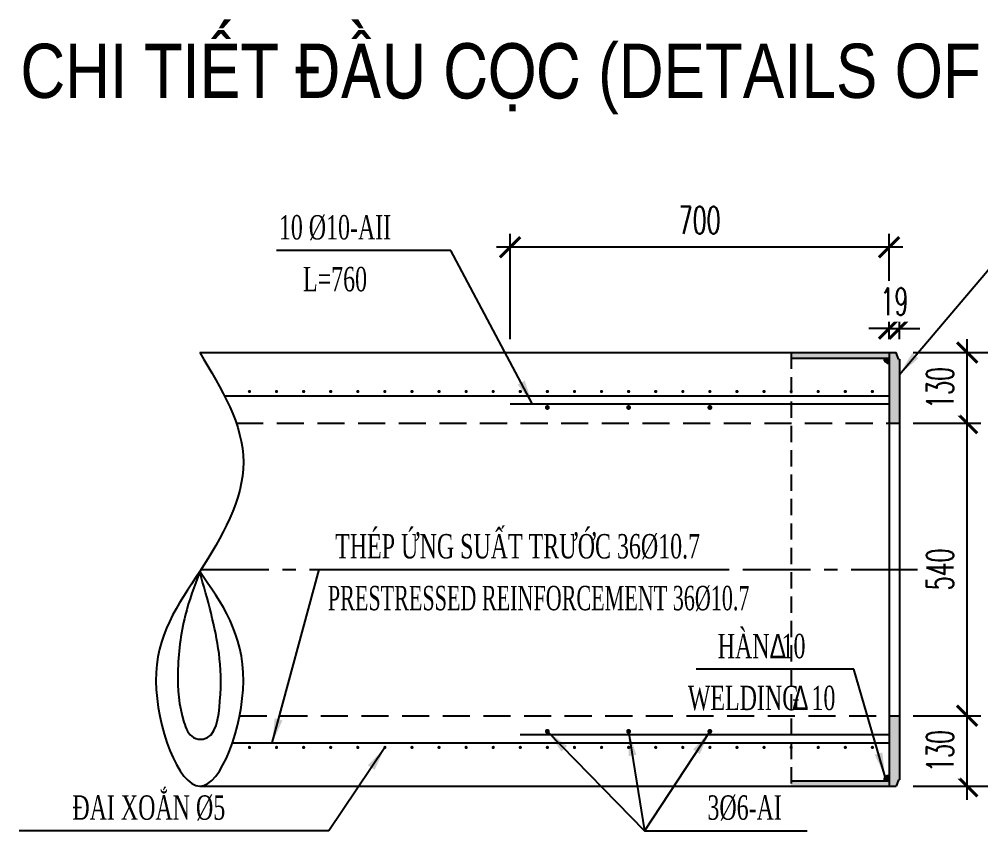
# Model space of a CAD drawing. Extents: x -687 to 808890, y -259 to 107959.
# Drawn here: x 768259 to 770034, y 73767 to 75264 of the extents above; entities that cross this region are included whole.
import ezdxf
from ezdxf.enums import TextEntityAlignment as Align

# ---------------------------------------------------------------- set-up
doc = ezdxf.new("R2010")
doc.units = 0
doc.header["$MEASUREMENT"] = 0
doc.header["$PDMODE"] = 3
doc.linetypes.add('CENTER', pattern=[2, 1.25, -0.25, 0.25, -0.25])
doc.linetypes.add('HIDDEN', pattern=[0.375, 0.25, -0.125])
doc.layers.get('0').update_dxf_attribs({"color": 3, "linetype": 'CONTINUOUS'})
doc.layers.get('DEFPOINTS').update_dxf_attribs({"linetype": 'CONTINUOUS'})
for name, color, linetype in [('Han', 7, 'CONTINUOUS'), ('Hatch', 5, 'CONTINUOUS'), ('Kich thuoc', 4, 'CONTINUOUS'), ('Net vang', 2, 'CONTINUOUS'), ('Text', 3, 'CONTINUOUS'), ('Thep chu', 1, 'CONTINUOUS'), ('Thep dai', 6, 'CONTINUOUS'), ('Tim', 8, 'CENTER')]:
    doc.layers.add(name, color=color, linetype=linetype)
doc.styles.add('Kichthuoc', font='romans.shx', dxfattribs={"width": 0.6})
doc.styles.get("Standard").update_dxf_attribs({"font": 'vntimeh.shx', "width": 0.65})
doc.styles.add('SYMBOL', font='greeks.shx', dxfattribs={"width": 0.8})
doc.styles.add('Ten', font='VHARIALN.TTF')
doc.dimstyles.new('Dim 250', dxfattribs={"dimscale": 250, "dimtxt": 0.2, "dimasz": 0.15, "dimexe": 0.1, "dimexo": 0.1, "dimgap": 0.1, "dimtad": 1, "dimdec": 0, "dimlfac": -1, "dimzin": 0, "dimdsep": 46, "dimtxsty": 'Kichthuoc', "dimblk": 'ARCHTICK', "dimcen": 0.1, "dimdle": 0.1, "dimclrd": 4, "dimclre": 4, "dimclrt": 3, "dimadec": 0, "dimazin": 0, "dimtfac": 1, "dimtdec": 0, "dimtix": 1, "dimtmove": 2, "dimatfit": 3, "dimfxl": 1, "dimtfill": 1, "dimtolj": 1, "dimtzin": 0, "dimarcsym": 0})
doc.dimstyles.new('Le 250', dxfattribs={"dimscale": 250, "dimtxt": 0.22, "dimasz": 0.18, "dimexe": 0.1, "dimexo": 0.2, "dimgap": 0.1, "dimtad": 1, "dimdec": 0, "dimzin": 0, "dimdsep": 46, "dimtxsty": 'Kichthuoc', "dimblk": 'ARCHTICK', "dimcen": 0, "dimdle": 0.1, "dimclrd": 2, "dimclre": 2, "dimclrt": 256, "dimadec": 0, "dimazin": 0, "dimtfac": 1, "dimtdec": 0, "dimtix": 1, "dimtmove": 2, "dimatfit": 3, "dimfxl": 1, "dimtolj": 1, "dimtzin": 0, "dimarcsym": 0})

# ---------------------------------------------------------------- blocks, each defined once
blk = doc.blocks.new('_ArchTick')
at = {"color": 0, "linetype": 'ByBlock', "const_width": 0.15}
blk.add_lwpolyline([(-0.5, -0.5), (0.5, 0.5)], dxfattribs=at)
blk = doc.blocks.new('*D158')
at = {"layer": 'DEFPOINTS', "color": 0}
for p in [(769165.4, 74843.6), (769165.4, 74649.2), (769865.4, 74649.2)]:
    blk.add_point(p, dxfattribs=at)
at = {"layer": 'Kich thuoc', "color": 4, "lineweight": -2}
for p, q in [((769165.4, 74674.2), (769165.4, 74868.6)), ((769865.4, 74674.2), (769865.4, 74868.6)), ((769890.4, 74843.6), (769140.4, 74843.6))]:
    blk.add_line(p, q, dxfattribs=at)
at = {"layer": 'Kich thuoc', "color": 4, "lineweight": -2, "xscale": 37.5, "yscale": 37.5, "zscale": 37.5, "rotation": 180}
blk.add_blockref('_ArchTick', (769165.4, 74843.6), dxfattribs=at)
at = {"layer": 'Kich thuoc', "color": 4, "lineweight": -2, "xscale": 37.5, "yscale": 37.5, "zscale": 37.5}
blk.add_blockref('_ArchTick', (769865.4, 74843.6), dxfattribs=at)
at = {"layer": 'Kich thuoc', "color": 3, "insert": (769515.4, 74893.6), "char_height": 50, "attachment_point": 5, "style": 'Kichthuoc', "bg_fill": 3, "box_fill_scale": 1.25, "bg_fill_color": 256, "bg_fill_true_color": 13158600, "bg_fill_transparency": 8319748}
blk.add_mtext('\\A1;700', dxfattribs=at)
blk = doc.blocks.new('*D159')
at = {"layer": 'DEFPOINTS', "color": 0}
for p in [(769884.4, 74693.6), (769865.4, 74649.2), (769884.4, 74649.2)]:
    blk.add_point(p, dxfattribs=at)
at = {"layer": 'Kich thuoc', "color": 4, "lineweight": -2}
for p, q in [((769865.4, 74674.2), (769865.4, 74718.6)), ((769884.4, 74674.2), (769884.4, 74718.6)), ((769865.4, 74693.6), (769827.9, 74693.6)), ((769865.4, 74693.6), (769884.4, 74693.6)), ((769884.4, 74693.6), (769921.9, 74693.6))]:
    blk.add_line(p, q, dxfattribs=at)
at = {"layer": 'Kich thuoc', "color": 4, "lineweight": -2, "xscale": 37.5, "yscale": 37.5, "zscale": 37.5}
blk.add_blockref('_ArchTick', (769865.4, 74693.6), dxfattribs=at)
at = {"layer": 'Kich thuoc', "color": 4, "lineweight": -2, "xscale": 37.5, "yscale": 37.5, "zscale": 37.5, "rotation": 180}
blk.add_blockref('_ArchTick', (769884.4, 74693.6), dxfattribs=at)
at = {"layer": 'Kich thuoc', "color": 3, "insert": (769874.9, 74743.6), "char_height": 50, "attachment_point": 5, "style": 'Kichthuoc', "bg_fill": 3, "box_fill_scale": 1.25, "bg_fill_color": 256, "bg_fill_true_color": 13158600, "bg_fill_transparency": 11732736}
blk.add_mtext('\\A1;19', dxfattribs=at)
blk = doc.blocks.new('*D160')
at = {"layer": 'DEFPOINTS', "color": 0}
for p in [(769884.4, 73979.2), (770009.4, 73979.2), (769884.4, 73849.2)]:
    blk.add_point(p, dxfattribs=at)
at = {"layer": 'Kich thuoc', "color": 4, "lineweight": -2}
for p, q in [((770009.4, 73824.2), (770009.4, 74004.2)), ((769909.4, 73979.2), (770034.4, 73979.2)), ((769909.4, 73849.2), (770034.4, 73849.2))]:
    blk.add_line(p, q, dxfattribs=at)
at = {"layer": 'Kich thuoc', "color": 4, "lineweight": -2, "xscale": 37.5, "yscale": 37.5, "zscale": 37.5}
for p, rotation in [((770009.4, 73979.2), 90), ((770009.4, 73849.2), 270)]:
    blk.add_blockref('_ArchTick', p, dxfattribs=dict(at, rotation=rotation))
at = {"layer": 'Kich thuoc', "color": 3, "insert": (769959.4, 73914.2), "char_height": 50, "attachment_point": 5, "rotation": 90, "style": 'Kichthuoc', "bg_fill": 3, "box_fill_scale": 1.25, "bg_fill_color": 256, "bg_fill_true_color": 13158600, "bg_fill_transparency": 11732736}
blk.add_mtext('\\A1;130', dxfattribs=at)
blk = doc.blocks.new('*D161')
at = {"layer": 'DEFPOINTS', "color": 0}
for p in [(769884.4, 74649.2), (769884.4, 73849.2), (770159.4, 73849.2)]:
    blk.add_point(p, dxfattribs=at)
at = {"layer": 'Kich thuoc', "color": 4, "lineweight": -2}
for p, q in [((770159.4, 74674.2), (770159.4, 73824.2)), ((769909.4, 74649.2), (770184.4, 74649.2)), ((769909.4, 73849.2), (770184.4, 73849.2))]:
    blk.add_line(p, q, dxfattribs=at)
at = {"layer": 'Kich thuoc', "color": 4, "lineweight": -2, "xscale": 37.5, "yscale": 37.5, "zscale": 37.5}
for p, rotation in [((770159.4, 74649.2), 90), ((770159.4, 73849.2), 270)]:
    blk.add_blockref('_ArchTick', p, dxfattribs=dict(at, rotation=rotation))
at = {"layer": 'Kich thuoc', "color": 3, "insert": (770109.4, 74249.2), "char_height": 50, "attachment_point": 5, "rotation": 90, "style": 'Kichthuoc', "bg_fill": 3, "box_fill_scale": 1.25, "bg_fill_color": 256, "bg_fill_true_color": 13158600, "bg_fill_transparency": 11732736}
blk.add_mtext('\\A1;800', dxfattribs=at)
blk = doc.blocks.new('*D162')
at = {"layer": 'DEFPOINTS', "color": 0}
for p in [(769884.4, 74519.2), (770009.4, 74519.2), (769884.4, 73979.2)]:
    blk.add_point(p, dxfattribs=at)
at = {"layer": 'Kich thuoc', "color": 4, "lineweight": -2}
for p, q in [((770009.4, 73954.2), (770009.4, 74544.2)), ((769909.4, 74519.2), (770034.4, 74519.2)), ((769909.4, 73979.2), (770034.4, 73979.2))]:
    blk.add_line(p, q, dxfattribs=at)
at = {"layer": 'Kich thuoc', "color": 4, "lineweight": -2, "xscale": 37.5, "yscale": 37.5, "zscale": 37.5}
for p, rotation in [((770009.4, 74519.2), 90), ((770009.4, 73979.2), 270)]:
    blk.add_blockref('_ArchTick', p, dxfattribs=dict(at, rotation=rotation))
at = {"layer": 'Kich thuoc', "color": 3, "insert": (769959.4, 74249.2), "char_height": 50, "attachment_point": 5, "rotation": 90, "style": 'Kichthuoc', "bg_fill": 3, "box_fill_scale": 1.25, "bg_fill_color": 256, "bg_fill_true_color": 13158600, "bg_fill_transparency": 11732736}
blk.add_mtext('\\A1;540', dxfattribs=at)
blk = doc.blocks.new('*D163')
at = {"layer": 'DEFPOINTS', "color": 0}
for p in [(769884.4, 74649.2), (770009.4, 74649.2), (769884.4, 74519.2)]:
    blk.add_point(p, dxfattribs=at)
at = {"layer": 'Kich thuoc', "color": 4, "lineweight": -2}
for p, q in [((770009.4, 74494.2), (770009.4, 74674.2)), ((769909.4, 74649.2), (770034.4, 74649.2)), ((769909.4, 74519.2), (770034.4, 74519.2))]:
    blk.add_line(p, q, dxfattribs=at)
at = {"layer": 'Kich thuoc', "color": 4, "lineweight": -2, "xscale": 37.5, "yscale": 37.5, "zscale": 37.5}
for p, rotation in [((770009.4, 74649.2), 90), ((770009.4, 74519.2), 270)]:
    blk.add_blockref('_ArchTick', p, dxfattribs=dict(at, rotation=rotation))
at = {"layer": 'Kich thuoc', "color": 3, "insert": (769959.4, 74584.2), "char_height": 50, "attachment_point": 5, "rotation": 90, "style": 'Kichthuoc', "bg_fill": 3, "box_fill_scale": 1.25, "bg_fill_color": 256, "bg_fill_true_color": 13158600, "bg_fill_transparency": 11732736}
blk.add_mtext('\\A1;130', dxfattribs=at)

msp = doc.modelspace()

# ---------------------------------------------------------------- hatches: boundary and pattern name
at = {"layer": 'Han'}
for points in [[(769865.4, 74639.2), (769855.4, 74639.2, 0.414214), (769865.4, 74629.2)], [(769865.4, 73859.2), (769855.4, 73859.2, -0.414214), (769865.4, 73869.2)]]:
    msp.add_hatch(color=256, dxfattribs=at).paths.add_polyline_path(points)
at = {"layer": 'Hatch'}
h = msp.add_hatch(color=256, dxfattribs=at)
h.paths.add_polyline_path([(769865.4, 74649.2), (769684.4, 74649.2), (769684.4, 74639.2), (769865.4, 74639.2)])
h.paths.add_polyline_path([(769884.4, 74637.2), (769882.6, 74637.2), (769878.4, 74649.2), (769865.4, 74649.2), (769865.4, 74519.2), (769884.4, 74519.2)])
h = msp.add_hatch(color=256, dxfattribs=at)
h.paths.add_polyline_path([(769884.4, 73979.2), (769865.4, 73979.2), (769865.4, 73849.2), (769878.4, 73849.2), (769882.6, 73861.2), (769884.4, 73861.2)])
h.paths.add_polyline_path([(769865.4, 73859.2), (769684.4, 73859.2), (769684.4, 73849.2), (769865.4, 73849.2)])

# ---------------------------------------------------------------- linework, layer by layer
for p, q in [((769684.4, 74639.2), (769865.4, 74639.2)), ((769684.4, 73859.2), (769865.4, 73859.2))]:
    msp.add_line(p, q)
at = {"const_width": 4.5}
for points in [[(769232.1, 74548, 1), (769236.6, 74548, 1)], [(769382.1, 74548, 1), (769386.6, 74548, 1)], [(769532.1, 74548, 1), (769536.6, 74548, 1)], [(769232.1, 73950.4, -1), (769236.6, 73950.4, -1)], [(769382.1, 73950.4, -1), (769386.6, 73950.4, -1)], [(769532.1, 73950.4, -1), (769536.6, 73950.4, -1)]]:
    msp.add_lwpolyline(points, format="xyb", close=True, dxfattribs=at)
at = {"layer": 'Han'}
for centre, start, end in [((769865.4, 74639.2), 180, 270), ((769865.4, 73859.2), 90, 180)]:
    msp.add_arc(centre, 10, start, end, dxfattribs=at)
at = {"layer": 'Hatch', "linetype": 'HIDDEN', "ltscale": 120}
msp.add_line((769684.4, 74649.2), (769684.4, 73849.2), dxfattribs=at)
at = {"layer": 'Net vang'}
for points in [[(768592.5, 74649.2), (768673.3, 74447.2), (768592.5, 74245.2), (768511.7, 74043.2), (768592.7, 73849.2), (768673.3, 74043.2), (768592.5, 74245.2)], [(768592.5, 74245.2), (768628.2, 74094.1), (768630, 74006.4), (768598.7, 73936.1), (768581.1, 73939.1), (768563.5, 73967.1), (768552.1, 74058.9), (768565.8, 74164.4), (768592.5, 74245.2)]]:
    msp.add_spline(points, degree=3, dxfattribs=at)
at = {"layer": 'Thep chu'}
for p, q in [((768638.3, 74569.2), (769865.4, 74569.2)), ((768653, 73929.2), (769865.4, 73929.2))]:
    msp.add_line(p, q, dxfattribs=at)
at = {"layer": 'Thep dai'}
for p, q in [((769865.4, 74554.2), (769165.4, 74554.2)), ((769865.4, 73944.2), (769184.4, 73944.2))]:
    msp.add_line(p, q, dxfattribs=at)
at = {"layer": 'Thep dai', "const_width": 3}
for points in [[(768682.9, 74577.5, 1), (768685.9, 74577.5, 1)], [(768732.9, 74577.5, 1), (768735.9, 74577.5, 1)], [(768782.9, 74577.5, 1), (768785.9, 74577.5, 1)], [(768832.9, 74577.5, 1), (768835.9, 74577.5, 1)], [(768882.9, 74577.5, 1), (768885.9, 74577.5, 1)], [(768932.9, 74577.5, 1), (768935.9, 74577.5, 1)], [(768982.9, 74577.5, 1), (768985.9, 74577.5, 1)], [(769032.9, 74577.5, 1), (769035.9, 74577.5, 1)], [(769082.9, 74577.5, 1), (769085.9, 74577.5, 1)], [(769132.9, 74577.5, 1), (769135.9, 74577.5, 1)], [(769182.9, 74577.5, 1), (769185.9, 74577.5, 1)], [(769232.9, 74577.5, 1), (769235.9, 74577.5, 1)], [(769282.9, 74577.5, 1), (769285.9, 74577.5, 1)], [(769332.9, 74577.5, 1), (769335.9, 74577.5, 1)], [(769382.9, 74577.5, 1), (769385.9, 74577.5, 1)], [(769432.9, 74577.5, 1), (769435.9, 74577.5, 1)], [(769482.9, 74577.5, 1), (769485.9, 74577.5, 1)], [(769532.9, 74577.5, 1), (769535.9, 74577.5, 1)], [(769582.9, 74577.5, 1), (769585.9, 74577.5, 1)], [(769632.9, 74577.5, 1), (769635.9, 74577.5, 1)], [(769682.9, 74577.5, 1), (769685.9, 74577.5, 1)], [(769732.9, 74577.5, 1), (769735.9, 74577.5, 1)], [(769782.9, 74577.5, 1), (769785.9, 74577.5, 1)], [(769832.9, 74577.5, 1), (769835.9, 74577.5, 1)], [(768682.9, 73920.8, -1), (768685.9, 73920.8, -1)], [(768732.9, 73920.8, -1), (768735.9, 73920.8, -1)], [(768782.9, 73920.8, -1), (768785.9, 73920.8, -1)], [(768832.9, 73920.8, -1), (768835.9, 73920.8, -1)], [(768882.9, 73920.8, -1), (768885.9, 73920.8, -1)], [(768932.9, 73920.8, -1), (768935.9, 73920.8, -1)], [(768982.9, 73920.8, -1), (768985.9, 73920.8, -1)], [(769032.9, 73920.8, -1), (769035.9, 73920.8, -1)], [(769082.9, 73920.8, -1), (769085.9, 73920.8, -1)], [(769132.9, 73920.8, -1), (769135.9, 73920.8, -1)], [(769182.9, 73920.8, -1), (769185.9, 73920.8, -1)], [(769232.9, 73920.8, -1), (769235.9, 73920.8, -1)], [(769282.9, 73920.8, -1), (769285.9, 73920.8, -1)], [(769332.9, 73920.8, -1), (769335.9, 73920.8, -1)], [(769382.9, 73920.8, -1), (769385.9, 73920.8, -1)], [(769432.9, 73920.8, -1), (769435.9, 73920.8, -1)], [(769482.9, 73920.8, -1), (769485.9, 73920.8, -1)], [(769532.9, 73920.8, -1), (769535.9, 73920.8, -1)], [(769582.9, 73920.8, -1), (769585.9, 73920.8, -1)], [(769632.9, 73920.8, -1), (769635.9, 73920.8, -1)], [(769682.9, 73920.8, -1), (769685.9, 73920.8, -1)], [(769732.9, 73920.8, -1), (769735.9, 73920.8, -1)], [(769782.9, 73920.8, -1), (769785.9, 73920.8, -1)], [(769832.9, 73920.8, -1), (769835.9, 73920.8, -1)]]:
    msp.add_lwpolyline(points, format="xyb", close=True, dxfattribs=at)

# ---------------------------------------------------------------- texts
at = {"layer": 'Text', "color": 3, "style": 'Ten'}
msp.add_text('Chi tiÕt ®Çu cäc (details of pile head)', height=100, dxfattribs=at).set_placement((769482.2, 75119.2), align=Align.CENTER)
at = {"layer": 'Text'}
for s, width, p in [('10 %%C10-aii', 0.65, (768842.4, 74858)), ('l=760', 0.65, (768842.4, 74762.4)), ('thÐp øng suÊt tr\xadíc 36%%c10.7', 0.65, (769179.5, 74269.5)), ('prestressed reinforcement 36%%c10.7', 0.6, (769218.3, 74173.9)), ('hµn  10', 0.65, (769629.9, 74085.3)), ('welding  10', 0.65, (769629.9, 73989.6)), ('®ai xo¾n %%C5', 0.65, (768498.6, 73787.4)), ('3%%C6-ai', 0.65, (769598.6, 73787.4))]:
    msp.add_text(s, height=45, dxfattribs=dict(at, width=width)).set_placement(p, align=Align.CENTER)
at = {"layer": 'Text', "style": 'SYMBOL', "width": 0.75}
for p in [(769644.7, 74085.3), (769686.4, 73989.6)]:
    msp.add_text('D', height=45, dxfattribs=at).set_placement(p)

# ---------------------------------------------------------------- leaders
at = {"layer": 'Kich thuoc'}
for points, override in [([(769207.2, 74554.2), (769056, 74837.7), (768734.4, 74837.7)], {"dimtad": 0}), ([(769884.4, 74609), (770078.5, 74837.7), (770569.4, 74837.7)], {"dimtad": 0}), ([(768726.4, 73929.2), (768813.3, 74249.2), (769559.9, 74249.2)], {"dimtad": 0}), ([(769858.3, 73866.3), (769800.1, 74064.9), (769509.3, 74064.9)], {"dimtad": 0}), ([(769234.4, 73950.4), (769413.9, 73767), (769714.3, 73767)], {"dimgap": 0.1, "dimtad": 0}), ([(769384.4, 73950.4), (769413.9, 73767)], {"dimtad": 0}), ([(769534.4, 73950.4), (769413.9, 73767)], {"dimtad": 0}), ([(768934.4, 73920.8), (768830.8, 73767), (768259.4, 73767)], {"dimgap": 0.1, "dimtad": 0})]:
    msp.add_leader(points, dimstyle='Le 250', override=override, dxfattribs=at)

# ---------------------------------------------------------------- next in the draw order: dimensions: what is measured, and where the dimension line sits
dim = msp.add_linear_dim(base=(769165.4, 74843.6), p1=(769865.4, 74649.2), p2=(769165.4, 74649.2), dimstyle='Dim 250', dxfattribs=at)
dim.commit()
dim.dimension.update_dxf_attribs({"geometry": '*D158', "text_midpoint": (769515.4, 74893.6)})
dim = msp.add_linear_dim(base=(770009.4, 73979.2), p1=(769884.4, 73849.2), p2=(769884.4, 73979.2), angle=90, dimstyle='Dim 250', dxfattribs=at)
dim.commit()
dim.dimension.update_dxf_attribs({"geometry": '*D160', "text_midpoint": (769959.4, 73914.2)})

# ---------------------------------------------------------------- next in the draw order: dimensions: what is measured, and where the dimension line sits
dim = msp.add_linear_dim(base=(769884.4, 74693.6), p1=(769865.4, 74649.2), p2=(769884.4, 74649.2), dimstyle='Dim 250', dxfattribs=at)
dim.commit()
dim.dimension.update_dxf_attribs({"geometry": '*D159', "text_midpoint": (769874.9, 74743.6)})

# ---------------------------------------------------------------- next in the draw order: linework, layer by layer
msp.add_line((769865.4, 74649.2), (769865.4, 73849.2))

# ---------------------------------------------------------------- next in the draw order: dimensions: what is measured, and where the dimension line sits
dim = msp.add_linear_dim(base=(770159.4, 73849.2), p1=(769884.4, 74649.2), p2=(769884.4, 73849.2), angle=90, dimstyle='Dim 250', dxfattribs=at)
dim.commit()
dim.dimension.update_dxf_attribs({"geometry": '*D161', "text_midpoint": (770109.4, 74249.2)})

# ---------------------------------------------------------------- next in the draw order: linework, layer by layer
for p, q in [((768593.5, 73849.2), (769878.4, 73849.2)), ((769882.6, 73861.2), (769878.4, 73849.2)), ((769882.6, 73861.2), (769884.4, 73861.2))]:
    msp.add_line(p, q)

# ---------------------------------------------------------------- next in the draw order: dimensions: what is measured, and where the dimension line sits
dim = msp.add_linear_dim(base=(770009.4, 74519.2), p1=(769884.4, 73979.2), p2=(769884.4, 74519.2), angle=90, dimstyle='Dim 250', dxfattribs=at)
dim.commit()
dim.dimension.update_dxf_attribs({"geometry": '*D162', "text_midpoint": (769959.4, 74249.2)})

# ---------------------------------------------------------------- next in the draw order: linework, layer by layer
at = {"layer": 'Net vang', "linetype": 'HIDDEN', "ltscale": 200}
msp.add_line((768666.3, 73979.2), (769884.4, 73979.2), dxfattribs=at)
at = {"layer": 'Tim', "ltscale": 100}
msp.add_line((768595.1, 74249.2), (769917.7, 74249.2), dxfattribs=at)

# ---------------------------------------------------------------- next in the draw order: dimensions: what is measured, and where the dimension line sits
at = {"layer": 'Kich thuoc'}
dim = msp.add_linear_dim(base=(770009.4, 74649.2), p1=(769884.4, 74519.2), p2=(769884.4, 74649.2), angle=90, dimstyle='Dim 250', dxfattribs=at)
dim.commit()
dim.dimension.update_dxf_attribs({"geometry": '*D163', "text_midpoint": (769959.4, 74584.2)})

# ---------------------------------------------------------------- next in the draw order: linework, layer by layer
for p, q in [((768592.5, 74649.2), (769878.4, 74649.2)), ((769882.6, 74637.2), (769878.4, 74649.2)), ((769882.6, 74637.2), (769884.4, 74637.2)), ((769884.4, 74637.2), (769884.4, 73861.2))]:
    msp.add_line(p, q)
at = {"layer": 'Net vang', "linetype": 'HIDDEN', "ltscale": 200}
msp.add_line((768660, 74519.2), (769884.4, 74519.2), dxfattribs=at)

doc.saveas('drawing.dxf')
